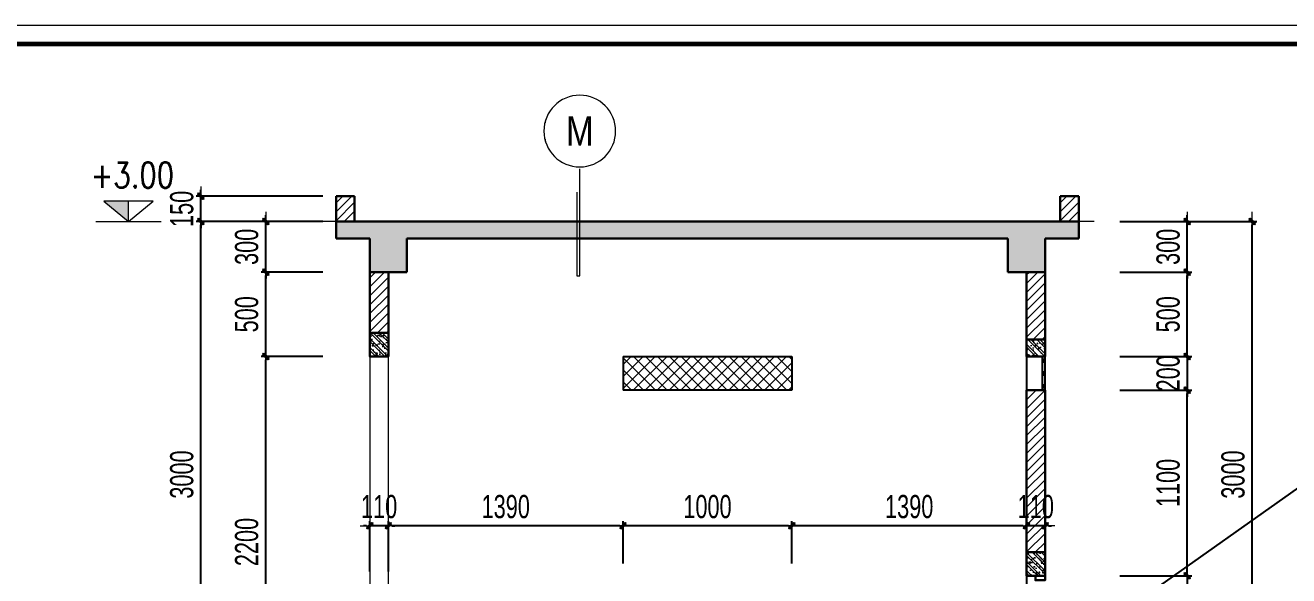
# Model space of a CAD drawing. Header units: millimetres. Extents: x 142758 to 365363, y -504867 to -415100.
# Drawn here: x 232822 to 240307, y -465746 to -462482 of the extents above; entities that cross this region are included whole.
import ezdxf
from ezdxf.enums import TextEntityAlignment as Align

# ---------------------------------------------------------------- set-up
doc = ezdxf.new("R2010")
doc.units = ezdxf.units.MM
doc.header["$LTSCALE"] = 20
doc.header["$MEASUREMENT"] = 0
doc.header["$PDMODE"] = 32
doc.linetypes.add('ACAD_ISO07W100', pattern=[3, 0, -3])
doc.linetypes.add('DASHDOT', pattern=[1, 0.5, -0.25, 0, -0.25])
doc.layers.get('Defpoints').update_dxf_attribs({"color": 1})
for name, color, linetype, lineweight in [('A-WIPEOUT', 254, 'ACAD_ISO07W100', 0), ('EG Hatch', 252, 'Continuous', 9), ('ISO', 153, 'Continuous', 13), ('LC Dim', 8, 'Continuous', 18), ('LC Hatch', 252, 'Continuous', 9), ('LC ISO', 153, 'Continuous', 13), ('LC Net dam 1', 30, 'Continuous', 30), ('LC Net manh', 16, 'Continuous', 5), ('LC Net thay', 7, 'Continuous', 25), ('LC Net truc', 8, 'DASHDOT', 13), ('LC Text1', 3, 'Continuous', 20), ('LC Text2', 7, 'Continuous', 25)]:
    doc.layers.add(name, color=color, linetype=linetype, lineweight=lineweight)
doc.layers.add('KCS_Plotter', color=11, linetype='Continuous', plot=False)
doc.layers.add('Khungten_LCDI', color=7, linetype='Continuous')
doc.styles.add('General text 2', font='arial_0.ttf')
doc.styles.add('HOATBIF', font='hoatbif.shx', dxfattribs={"width": 0.7})
doc.styles.add('Khungten', font='VHAVAN.TTF', dxfattribs={"width": 0.9, "height": 5000})
doc.styles.add('T1', font='Vnsimli.shx', dxfattribs={"width": 0.8})
doc.styles.add('Title', font='VHBLACK.TTF', dxfattribs={"width": 0.8})
doc.dimstyles.new('1-100(1-50)', dxfattribs={"dimscale": 50, "dimtxt": 2.5, "dimasz": 0.35, "dimexe": 0.5, "dimexo": 0, "dimgap": 0.8, "dimtad": 1, "dimdec": 0, "dimzin": 0, "dimdsep": 46, "dimtxsty": 'HOATBIF', "dimblk1": 'DOT', "dimblk2": 'DOT', "dimsah": 1, "dimcen": -1, "dimdle": 1, "dimclrd": 256, "dimclre": 256, "dimclrt": 4, "dimadec": 3, "dimazin": 2, "dimtfac": 0.333333, "dimtdec": 0, "dimtix": 1, "dimtmove": 2, "dimatfit": 3, "dimldrblk": 'DOT', "dimfxl": 1, "dimtvp": 0.833333, "dimtolj": 1, "dimtzin": 0, "dimarcsym": 0})

# ---------------------------------------------------------------- blocks, each defined once
blk = doc.blocks.new('Nha o can bo nhan vien Trung doan')
at = {"layer": 'Defpoints', "lineweight": 0}
blk.add_lwpolyline([(-1200, -14850), (-1200, 14850), (40800, 14850), (40800, -14850)], close=True, dxfattribs=at)
at = {"layer": 'Khungten_LCDI', "color": 5, "lineweight": 60}
blk.add_lwpolyline([(0, -14650), (0, 14650), (40600, 14650), (40600, -14650)], close=True, dxfattribs=at)
at = {"color": 7, "style": 'Khungten', "width": 0.8}
for tag, p in [('REVISION', (39499, -10746)), ('NGAYHT', (39546, -11609))]:
    blk.add_attdef(tag, text='', height=200, dxfattribs=at).set_placement(p, align=Align.CENTER)
at = {"layer": 'LC Text1', "style": 'Title', "width": 1.485915}
for tag, p, p2 in [('TENBANVE1', (36913, -8886), (40339, -8886)), ('TENBANVE2', (36913, -9562), (40339, -9562))]:
    blk.add_attdef(tag, text='', height=250, dxfattribs=at).set_placement(p, p2, align=Align.FIT)
at = {"layer": 'LC Text1', "style": 'Title', "width": 0.7}
blk.add_attdef('SOBANVE', text='', height=250, dxfattribs=at).set_placement((39562, -13896), align=Align.CENTER)
blk = doc.blocks.new('*U14')
at = {"layer": 'A-WIPEOUT'}
blk.add_lwpolyline([(0, 4.25), (-2.5, 3.44), (-4.04, 1.31), (-4.04, -1.31), (-2.5, -3.44), (0, -4.25), (2.5, -3.44), (4.04, -1.31), (4.04, 1.31), (2.5, 3.44)], close=True, dxfattribs=at)
at = {"layer": 'LC Text1', "style": 'General text 2', "width": 0.8, "flags": 8}
blk.add_attdef('SYMBOL', text='', height=3.5, dxfattribs=at).set_placement((0, 0), align=Align.MIDDLE_CENTER)
blk.add_wipeout([(0, 4.25), (-2.5, 3.44), (-4.04, 1.31), (-4.04, -1.31), (-2.5, -3.44), (0, -4.25), (2.5, -3.44), (4.04, -1.31), (4.04, 1.31), (2.5, 3.44)]).dxf.layer = 'A-WIPEOUT'
at = {"layer": 'LC ISO'}
blk.add_circle((0, 0), 4.25, dxfattribs=at)
blk = doc.blocks.new('DOT')
at = {"layer": 'LC Dim'}
blk.add_line((-3, 0), (3, 0), dxfattribs=at)
at = {"layer": 'LC Dim', "color": 4}
blk.add_line((-1, -1), (1, 1), dxfattribs=at)
blk.add_lwpolyline([(0.5, 1), (-1, -0.5), (-0.5, -1), (1, 0.5)], close=True, dxfattribs=at)
blk = doc.blocks.new('*D173')
at = {"layer": 'Defpoints', "color": 0, "transparency": 16777216}
for p in [(239305.5, -463645.5), (240089.9, -463645.5), (239330.5, -466645.5)]:
    blk.add_point(p, dxfattribs=at)
at = {"layer": 'LC Dim', "lineweight": -2, "transparency": 16777216}
for p, q in [((239305.5, -463645.5), (240117.4, -463645.5)), ((240089.9, -466626.3), (240089.9, -463664.8)), ((239330.5, -466645.5), (240117.4, -466645.5))]:
    blk.add_line(p, q, dxfattribs=at)
at = {"layer": 'LC Dim', "lineweight": -2, "transparency": 16777216, "xscale": 19.25, "yscale": 19.25, "zscale": 19.25}
for p, rotation in [((240089.9, -463645.5), 90), ((240089.9, -466645.5), 270)]:
    blk.add_blockref('DOT', p, dxfattribs=dict(at, rotation=rotation))
at = {"layer": 'LC Dim', "color": 4, "transparency": 16777216, "insert": (239977.1, -465145.5), "char_height": 137.5, "attachment_point": 5, "rotation": 90, "style": 'HOATBIF'}
blk.add_mtext('\\A1;3000', dxfattribs=at)
blk = doc.blocks.new('_Dot')
at = {"color": 0, "linetype": 'ByBlock', "lineweight": -2}
blk.add_line((-0.5, 0), (-1, 0), dxfattribs=at)
at = {"color": 0, "linetype": 'ByBlock', "const_width": 0.5}
blk.add_lwpolyline([(-0.25, 0, 1), (0.25, 0, 1)], format="xyb", close=True, dxfattribs=at)
blk = doc.blocks.new('*D175')
at = {"layer": 'Defpoints', "color": 0, "transparency": 16777216}
for p in [(239305.5, -464645.5), (239705.4, -464645.5), (239305.5, -465745.5)]:
    blk.add_point(p, dxfattribs=at)
at = {"layer": 'LC Dim', "lineweight": -2, "transparency": 16777216}
for p, q in [((239305.5, -464645.5), (239732.9, -464645.5)), ((239705.4, -465726.3), (239705.4, -464664.8)), ((239305.5, -465745.5), (239732.9, -465745.5))]:
    blk.add_line(p, q, dxfattribs=at)
at = {"layer": 'LC Dim', "lineweight": -2, "transparency": 16777216, "xscale": 19.25, "yscale": 19.25, "zscale": 19.25}
for p, rotation in [((239705.4, -464645.5), 90), ((239705.4, -465745.5), 270)]:
    blk.add_blockref('DOT', p, dxfattribs=dict(at, rotation=rotation))
at = {"layer": 'LC Dim', "color": 4, "transparency": 16777216, "insert": (239592.7, -465195.5), "char_height": 137.5, "attachment_point": 5, "rotation": 90, "style": 'HOATBIF'}
blk.add_mtext('\\A1;1100', dxfattribs=at)
blk = doc.blocks.new('*D176')
at = {"layer": 'Defpoints', "color": 0, "transparency": 16777216}
for p in [(239305.5, -463645.5), (239705.4, -463645.5), (239305.5, -463945.5)]:
    blk.add_point(p, dxfattribs=at)
at = {"layer": 'LC Dim', "lineweight": -2, "transparency": 16777216}
for p, q in [((239305.5, -463645.5), (239732.9, -463645.5)), ((239705.4, -463626.3), (239705.4, -463607)), ((239705.4, -463945.5), (239705.4, -463645.5)), ((239305.5, -463945.5), (239732.9, -463945.5)), ((239705.4, -463964.8), (239705.4, -463984))]:
    blk.add_line(p, q, dxfattribs=at)
at = {"layer": 'LC Dim', "lineweight": -2, "transparency": 16777216, "xscale": 19.25, "yscale": 19.25, "zscale": 19.25}
for p, rotation in [((239705.4, -463645.5), 270), ((239705.4, -463945.5), 90)]:
    blk.add_blockref('DOT', p, dxfattribs=dict(at, rotation=rotation))
at = {"layer": 'LC Dim', "color": 4, "transparency": 16777216, "insert": (239592.7, -463795.5), "char_height": 137.5, "attachment_point": 5, "rotation": 90, "style": 'HOATBIF'}
blk.add_mtext('\\A1;300', dxfattribs=at)
blk = doc.blocks.new('*D177')
at = {"layer": 'Defpoints', "color": 0, "transparency": 16777216}
for p in [(239305.5, -463945.5), (239705.4, -463945.5), (239305.5, -464445.2)]:
    blk.add_point(p, dxfattribs=at)
at = {"layer": 'LC Dim', "lineweight": -2, "transparency": 16777216}
for p, q in [((239305.5, -463945.5), (239732.9, -463945.5)), ((239705.4, -464425.9), (239705.4, -463964.8)), ((239305.5, -464445.2), (239732.9, -464445.2))]:
    blk.add_line(p, q, dxfattribs=at)
at = {"layer": 'LC Dim', "lineweight": -2, "transparency": 16777216, "xscale": 19.25, "yscale": 19.25, "zscale": 19.25}
for p, rotation in [((239705.4, -463945.5), 90), ((239705.4, -464445.2), 270)]:
    blk.add_blockref('DOT', p, dxfattribs=dict(at, rotation=rotation))
at = {"layer": 'LC Dim', "color": 4, "transparency": 16777216, "insert": (239592.7, -464195.3), "char_height": 137.5, "attachment_point": 5, "rotation": 90, "style": 'HOATBIF'}
blk.add_mtext('\\A1;500', dxfattribs=at)
blk = doc.blocks.new('*D178')
at = {"layer": 'Defpoints', "color": 0, "transparency": 16777216}
for p in [(237363.4, -465448.9), (237363.4, -465673.5), (238753.4, -465673.5)]:
    blk.add_point(p, dxfattribs=at)
at = {"layer": 'LC Dim', "lineweight": -2, "transparency": 16777216}
for p, q in [((237363.4, -465673.5), (237363.4, -465421.4)), ((238734.2, -465448.9), (237382.7, -465448.9)), ((238753.4, -465673.5), (238753.4, -465421.4))]:
    blk.add_line(p, q, dxfattribs=at)
at = {"layer": 'LC Dim', "lineweight": -2, "transparency": 16777216, "xscale": 19.25, "yscale": 19.25, "zscale": 19.25, "rotation": 180}
blk.add_blockref('DOT', (237363.4, -465448.9), dxfattribs=at)
at = {"layer": 'LC Dim', "lineweight": -2, "transparency": 16777216, "xscale": 19.25, "yscale": 19.25, "zscale": 19.25}
blk.add_blockref('DOT', (238753.4, -465448.9), dxfattribs=at)
at = {"layer": 'LC Dim', "color": 4, "transparency": 16777216, "insert": (238058.4, -465336.2), "char_height": 137.5, "attachment_point": 5, "style": 'HOATBIF'}
blk.add_mtext('\\A1;1390', dxfattribs=at)
blk = doc.blocks.new('*D179')
at = {"layer": 'Defpoints', "color": 0, "transparency": 16777216}
for p in [(236363.4, -465448.9), (236363.4, -465673.5), (237363.4, -465673.5)]:
    blk.add_point(p, dxfattribs=at)
at = {"layer": 'LC Dim', "lineweight": -2, "transparency": 16777216}
for p, q in [((236363.4, -465673.5), (236363.4, -465421.4)), ((237344.2, -465448.9), (236382.7, -465448.9)), ((237363.4, -465673.5), (237363.4, -465421.4))]:
    blk.add_line(p, q, dxfattribs=at)
at = {"layer": 'LC Dim', "lineweight": -2, "transparency": 16777216, "xscale": 19.25, "yscale": 19.25, "zscale": 19.25, "rotation": 180}
blk.add_blockref('DOT', (236363.4, -465448.9), dxfattribs=at)
at = {"layer": 'LC Dim', "lineweight": -2, "transparency": 16777216, "xscale": 19.25, "yscale": 19.25, "zscale": 19.25}
blk.add_blockref('DOT', (237363.4, -465448.9), dxfattribs=at)
at = {"layer": 'LC Dim', "color": 4, "transparency": 16777216, "insert": (236863.4, -465336.2), "char_height": 137.5, "attachment_point": 5, "style": 'HOATBIF'}
blk.add_mtext('\\A1;1000', dxfattribs=at)
blk = doc.blocks.new('*D180')
at = {"layer": 'Defpoints', "color": 0, "transparency": 16777216}
for p in [(234973.4, -465448.9), (234973.4, -465673.5), (236363.4, -465673.5)]:
    blk.add_point(p, dxfattribs=at)
at = {"layer": 'LC Dim', "lineweight": -2, "transparency": 16777216}
for p, q in [((234973.4, -465673.5), (234973.4, -465421.4)), ((236344.2, -465448.9), (234992.7, -465448.9)), ((236363.4, -465673.5), (236363.4, -465421.4))]:
    blk.add_line(p, q, dxfattribs=at)
at = {"layer": 'LC Dim', "lineweight": -2, "transparency": 16777216, "xscale": 19.25, "yscale": 19.25, "zscale": 19.25, "rotation": 180}
blk.add_blockref('DOT', (234973.4, -465448.9), dxfattribs=at)
at = {"layer": 'LC Dim', "lineweight": -2, "transparency": 16777216, "xscale": 19.25, "yscale": 19.25, "zscale": 19.25}
blk.add_blockref('DOT', (236363.4, -465448.9), dxfattribs=at)
at = {"layer": 'LC Dim', "color": 4, "transparency": 16777216, "insert": (235668.4, -465336.2), "char_height": 137.5, "attachment_point": 5, "style": 'HOATBIF'}
blk.add_mtext('\\A1;1390', dxfattribs=at)
blk = doc.blocks.new('*D185')
at = {"layer": 'Defpoints', "color": 0, "transparency": 16777216}
for p in [(233862.4, -463645.5), (234585.5, -463645.5), (234585.5, -466645.5)]:
    blk.add_point(p, dxfattribs=at)
at = {"layer": 'LC Dim', "lineweight": -2, "transparency": 16777216}
for p, q in [((234585.5, -463645.5), (233834.9, -463645.5)), ((233862.4, -466626.3), (233862.4, -463664.8)), ((234585.5, -466645.5), (233834.9, -466645.5))]:
    blk.add_line(p, q, dxfattribs=at)
at = {"layer": 'LC Dim', "lineweight": -2, "transparency": 16777216, "xscale": 19.25, "yscale": 19.25, "zscale": 19.25}
for p, rotation in [((233862.4, -463645.5), 90), ((233862.4, -466645.5), 270)]:
    blk.add_blockref('DOT', p, dxfattribs=dict(at, rotation=rotation))
at = {"layer": 'LC Dim', "color": 4, "transparency": 16777216, "insert": (233749.7, -465145.5), "char_height": 137.5, "attachment_point": 5, "rotation": 90, "style": 'HOATBIF'}
blk.add_mtext('\\A1;3000', dxfattribs=at)
blk = doc.blocks.new('*D186')
at = {"layer": 'Defpoints', "color": 0, "transparency": 16777216}
for p in [(234246.9, -464445.5), (234585.5, -464445.5), (234585.5, -466645.5)]:
    blk.add_point(p, dxfattribs=at)
at = {"layer": 'LC Dim', "lineweight": -2, "transparency": 16777216}
for p, q in [((234585.5, -464445.5), (234219.4, -464445.5)), ((234246.9, -466626.3), (234246.9, -464464.8)), ((234585.5, -466645.5), (234219.4, -466645.5))]:
    blk.add_line(p, q, dxfattribs=at)
at = {"layer": 'LC Dim', "lineweight": -2, "transparency": 16777216, "xscale": 19.25, "yscale": 19.25, "zscale": 19.25}
for p, rotation in [((234246.9, -464445.5), 90), ((234246.9, -466645.5), 270)]:
    blk.add_blockref('DOT', p, dxfattribs=dict(at, rotation=rotation))
at = {"layer": 'LC Dim', "color": 4, "transparency": 16777216, "insert": (234134.1, -465545.5), "char_height": 137.5, "attachment_point": 5, "rotation": 90, "style": 'HOATBIF'}
blk.add_mtext('\\A1;2200', dxfattribs=at)
blk = doc.blocks.new('*D187')
at = {"layer": 'Defpoints', "color": 0, "transparency": 16777216}
for p in [(234246.9, -463945.5), (234585.5, -463945.5), (234585.5, -464445.5)]:
    blk.add_point(p, dxfattribs=at)
at = {"layer": 'LC Dim', "lineweight": -2, "transparency": 16777216}
for p, q in [((234585.5, -463945.5), (234219.4, -463945.5)), ((234246.9, -464426.3), (234246.9, -463964.8)), ((234585.5, -464445.5), (234219.4, -464445.5))]:
    blk.add_line(p, q, dxfattribs=at)
at = {"layer": 'LC Dim', "lineweight": -2, "transparency": 16777216, "xscale": 19.25, "yscale": 19.25, "zscale": 19.25}
for p, rotation in [((234246.9, -463945.5), 90), ((234246.9, -464445.5), 270)]:
    blk.add_blockref('DOT', p, dxfattribs=dict(at, rotation=rotation))
at = {"layer": 'LC Dim', "color": 4, "transparency": 16777216, "insert": (234134.1, -464195.5), "char_height": 137.5, "attachment_point": 5, "rotation": 90, "style": 'HOATBIF'}
blk.add_mtext('\\A1;500', dxfattribs=at)
blk = doc.blocks.new('*D189')
at = {"layer": 'Defpoints', "color": 0, "transparency": 16777216}
for p in [(234246.9, -463645.5), (234585.5, -463645.5), (234585.5, -463945.5)]:
    blk.add_point(p, dxfattribs=at)
at = {"layer": 'LC Dim', "lineweight": -2, "transparency": 16777216}
for p, q in [((234585.5, -463645.5), (234219.4, -463645.5)), ((234246.9, -463626.3), (234246.9, -463607)), ((234246.9, -463945.5), (234246.9, -463645.5)), ((234585.5, -463945.5), (234219.4, -463945.5)), ((234246.9, -463964.8), (234246.9, -463984))]:
    blk.add_line(p, q, dxfattribs=at)
at = {"layer": 'LC Dim', "lineweight": -2, "transparency": 16777216, "xscale": 19.25, "yscale": 19.25, "zscale": 19.25}
for p, rotation in [((234246.9, -463645.5), 270), ((234246.9, -463945.5), 90)]:
    blk.add_blockref('DOT', p, dxfattribs=dict(at, rotation=rotation))
at = {"layer": 'LC Dim', "color": 4, "transparency": 16777216, "insert": (234134.1, -463795.5), "char_height": 137.5, "attachment_point": 5, "rotation": 90, "style": 'HOATBIF'}
blk.add_mtext('\\A1;300', dxfattribs=at)
blk = doc.blocks.new('Caodo1')
at = {"layer": 'LC Text1'}
blk.add_hatch(color=256, dxfattribs=at).paths.add_polyline_path([(0, 200), (0, 0), (243, 200)])
for p, q in [((0, 0), (0, 200)), ((324, 0), (-324, 0))]:
    blk.add_line(p, q, dxfattribs=at)
blk.add_lwpolyline([(-243, 200), (243, 200), (0, 0), (0, 0)], close=True, dxfattribs=at)
at = {"layer": 'LC Text1', "style": 'T1', "width": 0.8}
blk.add_attdef('%%P0,00', text='', height=250, dxfattribs=at).set_placement((-39, 460), align=Align.MIDDLE_CENTER)
blk = doc.blocks.new('*D181')
at = {"layer": 'Defpoints', "color": 0, "transparency": 16777216}
for p in [(234863.4, -465448.9), (234863.4, -465720), (234973.4, -465720)]:
    blk.add_point(p, dxfattribs=at)
at = {"layer": 'LC Dim', "lineweight": -2, "transparency": 16777216}
for p, q in [((234844.2, -465448.9), (234824.9, -465448.9)), ((234863.4, -465720), (234863.4, -465421.4)), ((234973.4, -465448.9), (234863.4, -465448.9)), ((234973.4, -465720), (234973.4, -465421.4)), ((234992.7, -465448.9), (235011.9, -465448.9))]:
    blk.add_line(p, q, dxfattribs=at)
at = {"layer": 'LC Dim', "lineweight": -2, "transparency": 16777216, "xscale": 19.25, "yscale": 19.25, "zscale": 19.25}
blk.add_blockref('DOT', (234863.4, -465448.9), dxfattribs=at)
at = {"layer": 'LC Dim', "lineweight": -2, "transparency": 16777216, "xscale": 19.25, "yscale": 19.25, "zscale": 19.25, "rotation": 180}
blk.add_blockref('DOT', (234973.4, -465448.9), dxfattribs=at)
at = {"layer": 'LC Dim', "color": 4, "transparency": 16777216, "insert": (234918.4, -465336.2), "char_height": 137.5, "attachment_point": 5, "style": 'HOATBIF'}
blk.add_mtext('\\A1;110', dxfattribs=at)
blk = doc.blocks.new('*D182')
at = {"layer": 'Defpoints', "color": 0, "transparency": 16777216}
for p in [(238753.4, -465448.9), (238753.4, -465720), (238863.4, -465720)]:
    blk.add_point(p, dxfattribs=at)
at = {"layer": 'LC Dim', "lineweight": -2, "transparency": 16777216}
for p, q in [((238734.2, -465448.9), (238714.9, -465448.9)), ((238753.4, -465720), (238753.4, -465421.4)), ((238863.4, -465448.9), (238753.4, -465448.9)), ((238863.4, -465720), (238863.4, -465421.4)), ((238882.7, -465448.9), (238901.9, -465448.9))]:
    blk.add_line(p, q, dxfattribs=at)
at = {"layer": 'LC Dim', "lineweight": -2, "transparency": 16777216, "xscale": 19.25, "yscale": 19.25, "zscale": 19.25}
blk.add_blockref('DOT', (238753.4, -465448.9), dxfattribs=at)
at = {"layer": 'LC Dim', "lineweight": -2, "transparency": 16777216, "xscale": 19.25, "yscale": 19.25, "zscale": 19.25, "rotation": 180}
blk.add_blockref('DOT', (238863.4, -465448.9), dxfattribs=at)
at = {"layer": 'LC Dim', "color": 4, "transparency": 16777216, "insert": (238808.4, -465336.2), "char_height": 137.5, "attachment_point": 5, "style": 'HOATBIF'}
blk.add_mtext('\\A1;110', dxfattribs=at)
blk = doc.blocks.new('*D183')
at = {"layer": 'Defpoints', "color": 0, "transparency": 16777216}
for p in [(239305.5, -464445.2), (239305.5, -464645.5), (239705.4, -464645.5)]:
    blk.add_point(p, dxfattribs=at)
at = {"layer": 'LC Dim', "lineweight": -2, "transparency": 16777216}
for p, q in [((239705.4, -464425.9), (239705.4, -464406.7)), ((239305.5, -464445.2), (239732.9, -464445.2)), ((239705.4, -464445.2), (239705.4, -464645.5)), ((239305.5, -464645.5), (239732.9, -464645.5)), ((239705.4, -464664.8), (239705.4, -464684))]:
    blk.add_line(p, q, dxfattribs=at)
at = {"layer": 'LC Dim', "lineweight": -2, "transparency": 16777216, "xscale": 19.25, "yscale": 19.25, "zscale": 19.25}
for p, rotation in [((239705.4, -464445.2), 270), ((239705.4, -464645.5), 90)]:
    blk.add_blockref('DOT', p, dxfattribs=dict(at, rotation=rotation))
at = {"layer": 'LC Dim', "color": 4, "transparency": 16777216, "insert": (239592.7, -464545.3), "char_height": 137.5, "attachment_point": 5, "rotation": 90, "style": 'HOATBIF'}
blk.add_mtext('\\A1;200', dxfattribs=at)
blk = doc.blocks.new('*D184')
at = {"layer": 'Defpoints', "color": 0, "transparency": 16777216}
for p in [(239305.5, -465745.5), (239305.5, -466345.5), (239705.4, -466345.5)]:
    blk.add_point(p, dxfattribs=at)
at = {"layer": 'LC Dim', "lineweight": -2, "transparency": 16777216}
for p, q in [((239305.5, -465745.5), (239732.9, -465745.5)), ((239705.4, -465764.8), (239705.4, -466326.3)), ((239305.5, -466345.5), (239732.9, -466345.5))]:
    blk.add_line(p, q, dxfattribs=at)
at = {"layer": 'LC Dim', "lineweight": -2, "transparency": 16777216, "xscale": 19.25, "yscale": 19.25, "zscale": 19.25}
for p, rotation in [((239705.4, -465745.5), 90), ((239705.4, -466345.5), 270)]:
    blk.add_blockref('DOT', p, dxfattribs=dict(at, rotation=rotation))
at = {"layer": 'LC Dim', "color": 4, "transparency": 16777216, "insert": (239592.7, -466045.5), "char_height": 137.5, "attachment_point": 5, "rotation": 90, "style": 'HOATBIF'}
blk.add_mtext('\\A1;600', dxfattribs=at)
blk = doc.blocks.new('*D192')
at = {"layer": 'Defpoints', "color": 0, "ltscale": 2, "transparency": 16777216}
for p in [(233862.4, -463495.5), (234585.5, -463495.5), (234585.5, -463645.5)]:
    blk.add_point(p, dxfattribs=at)
at = {"layer": 'LC Dim', "lineweight": -2, "ltscale": 2, "transparency": 16777216}
for p, q in [((234585.5, -463495.5), (233834.9, -463495.5)), ((233862.4, -463476.3), (233862.4, -463457)), ((233862.4, -463645.5), (233862.4, -463495.5)), ((234585.5, -463645.5), (233834.9, -463645.5)), ((233862.4, -463664.8), (233862.4, -463684))]:
    blk.add_line(p, q, dxfattribs=at)
at = {"layer": 'LC Dim', "lineweight": -2, "ltscale": 2, "transparency": 16777216, "xscale": 19.25, "yscale": 19.25, "zscale": 19.25}
for p, rotation in [((233862.4, -463495.5), 270), ((233862.4, -463645.5), 90)]:
    blk.add_blockref('DOT', p, dxfattribs=dict(at, rotation=rotation))
at = {"layer": 'LC Dim', "color": 4, "ltscale": 2, "transparency": 16777216, "insert": (233749.7, -463570.5), "char_height": 137.5, "attachment_point": 5, "rotation": 90, "style": 'HOATBIF'}
blk.add_mtext('\\A1;150', dxfattribs=at)

msp = doc.modelspace()

# ---------------------------------------------------------------- hatches: boundary and pattern name
at = {"layer": 'EG Hatch'}
h = msp.add_hatch(dxfattribs=at)
h.set_pattern_fill('ANSI37', color=256, scale=400, style=0)
h.set_pattern_definition([(45, (373809.435, -444427.083), (-35.355339, 35.355339), []), (135, (373809.435, -444427.083), (-35.355339, -35.355339), [])])
h.paths.add_polyline_path([(236363.4, -464445.2), (236363.4, -464645.2), (237363.4, -464645.2), (237363.4, -464445.2)])
at = {"layer": 'LC Hatch'}
h = msp.add_hatch(dxfattribs=at)
h.set_pattern_fill('ANSI31', color=256, scale=300)
h.set_pattern_definition([(45, (576245.513, -74435.574), (-26.5165043, 26.5165043), [])])
h.paths.add_polyline_path([(234773.4, -463495.5), (234663.4, -463495.5), (234663.4, -463645.5), (234773.4, -463645.5)])
h = msp.add_hatch(dxfattribs=at)
h.set_pattern_fill('ANSI31', color=256, scale=300)
h.set_pattern_definition([(45, (580535.513, -74435.574), (-26.5165043, 26.5165043), [])])
h.paths.add_polyline_path([(239063.4, -463495.5), (238953.4, -463495.5), (238953.4, -463645.5), (239063.4, -463645.5)])
at = {"layer": 'LC Hatch', "ltscale": 2}
h = msp.add_hatch(dxfattribs=at)
h.set_pattern_fill('BTCT', color=256, scale=10, angle=90)
h.set_pattern_definition([(140, (580535.513, -74435.574), (6.2752135, 71.726018), [7.5, -82.5]), (85, (580535.51, -74435.574), (-75.219213, -13.875133), [6, -66]), (190.4514, (580536.036, -74429.6), (-68.943954, 57.850938), [6.374019, -70.114211]), (136.1842, (580515.51, -74435.574), (16.551901, 106.724105), [11.25, -123.75]), (186.6356, (580516.89, -74426.68), (-97.411787, 93.46627), [9.561029, -105.1713]), (81.1842, (580515.51, -74435.57), (-97.41186, 93.466195), [9, -99]), (111, (580520.513, -74425.574), (40.261889, 59.690705), [7.5, -82.5]), (56, (580520.51, -74425.574), (-72.515005, 24.331533), [6, -66]), (161.4514, (580523.87, -74420.6), (-32.25305, 84.022263), [6.374019, -70.114211]), (127.5, (580535.513, -74435.574), (-33.2893854, 1.2159855), [0, -65.2, 0, -67, 0, -66.25]), (97.5, (580535.513, -74435.574), (-39.4411712, 26.3069537), [0, -38.2, 0, -63.7, 0, -25.25]), (57.5, (580535.513, -74457.874), (2.2554872, 53.3822436), [0, -25, 0, -78, 0, -103.5]), (47.5, (580535.513, -74467.874), (-10.0104982, 58.318617), [0, -32.5, 0, -51.8, 0, -73.5]), (135, (580535.513, -74435.574), (-26.5165043, -26.5165043), []), (135, (580535.513, -74417.897), (-26.5165043, -26.5165043), [])])
h.paths.add_polyline_path([(239063.4, -463645.5), (234663.4, -463645.5), (234663.4, -463745.5), (234863.4, -463745.5), (234863.4, -463945.5), (235083.4, -463945.5), (235083.4, -463745.5), (238643.4, -463745.5), (238643.4, -463945.5), (238863.4, -463945.5), (238863.4, -463745.5), (239063.4, -463745.5)])
at = {"layer": 'LC Hatch'}
h = msp.add_hatch(dxfattribs=at)
h.set_pattern_fill('ANSI31', color=256, scale=300)
h.set_pattern_definition([(45, (364591.25, -524162.664), (-26.516504, 26.516504), [])])
h.paths.add_polyline_path([(234973.4, -464305.5), (234863.4, -464305.5), (234863.4, -463945.5), (234973.4, -463945.5)])
h = msp.add_hatch(dxfattribs=at)
h.set_pattern_fill('ANSI31', color=256, scale=300)
h.set_pattern_definition([(45, (360701.25, -523862.664), (-26.516504, 26.516504), [])])
h.paths.add_polyline_path([(238863.4, -465605.5), (238753.4, -465605.5), (238753.4, -464645.5), (238863.4, -464645.5)])
h.paths.add_polyline_path([(238753.4, -463945.5), (238863.4, -463945.5), (238863.4, -464345.5), (238753.4, -464345.5)])
h = msp.add_hatch(dxfattribs=at)
h.set_pattern_fill('BTCT', color=256, scale=10, angle=90)
h.set_pattern_definition([(140, (375889.07, -496452.877), (6.275213, 71.726018), [7.5, -82.5]), (85, (375889.07, -496452.88), (-75.219213, -13.875133), [6, -66]), (190.4514, (375889.59, -496446.9), (-68.943954, 57.850938), [6.37402, -70.11421]), (136.1842, (375869.07, -496452.88), (16.5519, 106.724105), [11.25, -123.75]), (186.6356, (375870.45, -496443.98), (-97.41179, 93.46627), [9.56103, -105.1713]), (81.1842, (375869.07, -496452.88), (-97.41186, 93.466195), [9, -99]), (111, (375874.07, -496442.877), (40.26189, 59.690705), [7.5, -82.5]), (56, (375874.07, -496442.88), (-72.515005, 24.331533), [6, -66]), (161.4514, (375877.425, -496437.9), (-32.25305, 84.022263), [6.37402, -70.11421]), (127.5, (375889.07, -496452.877), (-33.2893854, 1.2159855), [0, -65.2, 0, -67, 0, -66.25]), (97.5, (375889.07, -496452.877), (-39.441171, 26.306954), [0, -38.2, 0, -63.7, 0, -25.25]), (57.5, (375889.07, -496475.177), (2.255487, 53.3822436), [0, -25, 0, -78, 0, -103.5]), (47.5, (375889.07, -496485.177), (-10.010498, 58.318617), [0, -32.5, 0, -51.8, 0, -73.5]), (135, (375889.07, -496452.877), (-26.516504, -26.516504), []), (135, (375889.07, -496435.2), (-26.516504, -26.516504), [])])
h.paths.add_polyline_path([(234973.4, -464305.5), (234863.4, -464305.5), (234863.4, -464445.5), (234973.4, -464445.5)])
h = msp.add_hatch(dxfattribs=at)
h.set_pattern_fill('BTCT', color=256, scale=10, angle=90)
h.set_pattern_definition([(140, (372109.07, -496452.877), (6.275213, 71.726018), [7.5, -82.5]), (85, (372109.07, -496452.88), (-75.219213, -13.875133), [6, -66]), (190.4514, (372109.59, -496446.9), (-68.943954, 57.850938), [6.37402, -70.11421]), (136.1842, (372089.07, -496452.88), (16.5519, 106.724105), [11.25, -123.75]), (186.6356, (372090.45, -496443.98), (-97.41179, 93.46627), [9.56103, -105.1713]), (81.1842, (372089.07, -496452.88), (-97.41186, 93.466195), [9, -99]), (111, (372094.07, -496442.877), (40.26189, 59.690705), [7.5, -82.5]), (56, (372094.07, -496442.88), (-72.515005, 24.331533), [6, -66]), (161.4514, (372097.425, -496437.9), (-32.25305, 84.022263), [6.37402, -70.11421]), (127.5, (372109.07, -496452.877), (-33.2893854, 1.2159855), [0, -65.2, 0, -67, 0, -66.25]), (97.5, (372109.07, -496452.877), (-39.441171, 26.306954), [0, -38.2, 0, -63.7, 0, -25.25]), (57.5, (372109.07, -496475.177), (2.255487, 53.3822436), [0, -25, 0, -78, 0, -103.5]), (47.5, (372109.07, -496485.177), (-10.010498, 58.318617), [0, -32.5, 0, -51.8, 0, -73.5]), (135, (372109.07, -496452.877), (-26.516504, -26.516504), []), (135, (372109.07, -496435.2), (-26.516504, -26.516504), [])])
h.paths.add_polyline_path([(238753.4, -464345.5), (238863.4, -464345.5), (238863.4, -464445.5), (238753.4, -464445.5)])
h = msp.add_hatch(dxfattribs=at)
h.set_pattern_fill('BTCT', color=256, scale=10, angle=90)
h.set_pattern_definition([(140, (372109.07, -497952.877), (6.275213, 71.726018), [7.5, -82.5]), (85, (372109.07, -497952.88), (-75.219213, -13.875133), [6, -66]), (190.4514, (372109.59, -497946.9), (-68.943954, 57.850938), [6.37402, -70.11421]), (136.1842, (372089.07, -497952.88), (16.5519, 106.724105), [11.25, -123.75]), (186.6356, (372090.45, -497943.98), (-97.41179, 93.46627), [9.56103, -105.1713]), (81.1842, (372089.07, -497952.88), (-97.41186, 93.466195), [9, -99]), (111, (372094.07, -497942.877), (40.26189, 59.690705), [7.5, -82.5]), (56, (372094.07, -497942.88), (-72.515005, 24.331533), [6, -66]), (161.4514, (372097.425, -497937.9), (-32.25305, 84.022263), [6.37402, -70.11421]), (127.5, (372109.07, -497952.877), (-33.2893854, 1.2159855), [0, -65.2, 0, -67, 0, -66.25]), (97.5, (372109.07, -497952.877), (-39.441171, 26.306954), [0, -38.2, 0, -63.7, 0, -25.25]), (57.5, (372109.07, -497975.177), (2.255487, 53.3822436), [0, -25, 0, -78, 0, -103.5]), (47.5, (372109.07, -497985.177), (-10.010498, 58.318617), [0, -32.5, 0, -51.8, 0, -73.5]), (135, (372109.07, -497952.877), (-26.516504, -26.516504), []), (135, (372109.07, -497935.2), (-26.516504, -26.516504), [])])
h.paths.add_polyline_path([(238753.4, -465745.5), (238863.4, -465745.5), (238863.4, -465605.5), (238753.4, -465605.5)])

# ---------------------------------------------------------------- linework, layer by layer
at = {"layer": 'ISO', "elevation": 0}
msp.add_lwpolyline([(236088.8, -463470.9), (236088.8, -463966.6), (236106.9, -463966.6), (236106.9, -463333.1)], dxfattribs=at)
at = {"layer": 'LC ISO', "ltscale": 2}
msp.add_lwpolyline([(234973.4, -464445.5), (234863.4, -464445.5), (234863.4, -466545.5), (234973.4, -466545.5)], close=True, dxfattribs=at)
at = {"layer": 'LC Net dam 1'}
for p, q in [((234663.4, -463495.5), (234773.4, -463495.5)), ((234663.4, -463645.5), (234663.4, -463495.5)), ((234773.4, -463645.5), (234773.4, -463495.5)), ((238953.4, -463645.5), (238953.4, -463495.5)), ((239063.4, -463495.5), (238953.4, -463495.5)), ((239063.4, -463645.5), (239063.4, -463495.5)), ((234663.4, -463645.5), (234663.4, -463745.5)), ((239063.4, -463745.5), (239063.4, -463645.5)), ((234863.4, -463745.5), (234863.4, -464305.5)), ((235083.4, -463745.5), (235083.4, -463945.5)), ((238643.4, -463945.5), (238643.4, -463745.5)), ((238863.4, -464345.5), (238863.4, -463745.5)), ((234973.4, -463945.5), (234973.4, -464305.5)), ((238753.4, -464345.5), (238753.4, -463945.5)), ((234863.4, -464305.5), (234973.4, -464305.5)), ((234863.4, -464305.5), (234973.4, -464305.5)), ((234863.4, -464305.5), (234863.4, -464445.5)), ((234973.4, -464305.5), (234973.4, -464445.5)), ((238753.4, -464345.5), (238863.4, -464345.5)), ((238753.4, -464345.5), (238863.4, -464345.5)), ((238753.4, -464345.5), (238753.4, -464445.5)), ((238753.4, -464345.5), (238863.4, -464345.5)), ((238863.4, -464345.5), (238863.4, -464445.5)), ((234863.4, -464445.5), (234973.4, -464445.5)), ((238753.4, -464445.5), (238863.4, -464445.5)), ((238753.4, -465745.5), (238753.4, -464645.5)), ((238753.4, -464645.5), (238863.4, -464645.5)), ((238863.4, -465745.5), (238863.4, -464645.5)), ((238753.4, -465605.5), (238863.4, -465605.5)), ((238753.4, -465745.5), (238863.4, -465745.5))]:
    msp.add_line(p, q, dxfattribs=at)
at = {"layer": 'LC Net dam 1', "ltscale": 15}
for p, q in [((239063.4, -463645.5), (234663.4, -463645.5)), ((234863.4, -463745.5), (234663.4, -463745.5)), ((238643.4, -463745.5), (235083.4, -463745.5)), ((239063.4, -463745.5), (238863.4, -463745.5)), ((235083.4, -463945.5), (234863.4, -463945.5)), ((238863.4, -463945.5), (238643.4, -463945.5))]:
    msp.add_line(p, q, dxfattribs=at)
at = {"layer": 'LC Net dam 1'}
for points in [[(238862.4, -464477.5), (238848.4, -464477.5), (238848.4, -464463.5), (238862.4, -464463.5)], [(238862.4, -464553.5), (238848.4, -464553.5), (238848.4, -464539.5), (238862.4, -464539.5)], [(238862.4, -464629.5), (238848.4, -464629.5), (238848.4, -464615.5), (238862.4, -464615.5)], [(238863.4, -465745.5), (238863.4, -465772.2), (238806.4, -465772.2), (238806.4, -465745.5)]]:
    msp.add_lwpolyline(points, close=True, dxfattribs=at)
at = {"layer": 'LC Net thay'}
for p, q in [((236363.4, -464445.2), (237363.4, -464445.2)), ((236363.4, -464445.2), (236363.4, -464645.2)), ((237363.4, -464445.2), (237363.4, -464645.2)), ((238753.4, -464445.5), (238753.4, -464645.5)), ((238847.4, -464645.5), (238847.4, -464445.5)), ((238863.4, -464645.5), (238863.4, -464445.5)), ((237363.4, -464645.2), (236363.4, -464645.2)), ((238753.4, -465745.5), (238753.4, -466345.5))]:
    msp.add_line(p, q, dxfattribs=at)
at = {"layer": 'LC Net truc', "ltscale": 20}
msp.add_line((239153.7, -463645.5), (234573.1, -463645.5), dxfattribs=at)

# ---------------------------------------------------------------- block references
at = {"layer": 'LC Net thay', "xscale": 0.55, "yscale": 0.55, "zscale": 0.55}
msp.add_blockref('Nha o can bo nhan vien Trung doan', (221801.3, -470649.3), dxfattribs=at)
at = {"layer": 'LC Text1'}
ref = msp.add_blockref('Caodo1', (233433.8, -463645.5), dxfattribs=dict(at, xscale=-0.6, yscale=0.6, zscale=0.6))
ref.add_attrib('%%P0,00', '+3.00', dxfattribs={"layer": 'LC Text2', "color": 4, "height": 150, "style": 'T1', "width": 0.8}).set_placement((233457.2, -463369.8), align=Align.MIDDLE_CENTER)

# ---------------------------------------------------------------- dimensions: what is measured, and where the dimension line sits
at = {"layer": 'LC Dim', "ltscale": 2}
dim = msp.add_linear_dim(base=(233862.4, -463495.5), p1=(234585.5, -463645.5), p2=(234585.5, -463495.5), angle=90, dimstyle='1-100(1-50)', override={"dimscale": 55}, dxfattribs=at)
dim.commit()
dim.dimension.update_dxf_attribs({"geometry": '*D192', "text_midpoint": (233749.7, -463570.5)})
at = {"layer": 'LC Dim'}
for base, p1, p2, angle, override, picture, middle in [((233862.4, -463645.5), (234585.5, -466645.5), (234585.5, -463645.5), 90, {"dimscale": 55}, '*D185', (233749.7, -465145.5)), ((234246.9, -463645.5), (234585.5, -463945.5), (234585.5, -463645.5), 90, {"dimscale": 55}, '*D189', (234134.1, -463795.5)), ((240089.9, -463645.5), (239330.5, -466645.5), (239305.5, -463645.5), 90, {"dimscale": 55}, '*D173', (239977.1, -465145.5)), ((239705.4, -463645.5), (239305.5, -463945.5), (239305.5, -463645.5), 90, {"dimscale": 55}, '*D176', (239592.7, -463795.5)), ((234246.9, -463945.5), (234585.5, -464445.5), (234585.5, -463945.5), 90, {"dimscale": 55}, '*D187', (234134.1, -464195.5)), ((239705.4, -463945.5), (239305.5, -464445.2), (239305.5, -463945.5), 90, {"dimscale": 55}, '*D177', (239592.7, -464195.3)), ((234246.9, -464445.5), (234585.5, -466645.5), (234585.5, -464445.5), 90, {"dimscale": 55}, '*D186', (234134.1, -465545.5)), ((239705.4, -464645.5), (239305.5, -464445.2), (239305.5, -464645.5), 90, {"dimscale": 55}, '*D183', (239592.7, -464545.3)), ((239705.4, -464645.5), (239305.5, -465745.5), (239305.5, -464645.5), 90, {"dimscale": 55}, '*D175', (239592.7, -465195.5)), ((234973.4, -465448.9), (236363.4, -465673.5), (234973.4, -465673.5), 180, {"dimscale": 55, "dimfxl": 0.5, "dimarcsym": 1}, '*D180', (235668.4, -465336.2)), ((236363.4, -465448.9), (237363.4, -465673.5), (236363.4, -465673.5), 180, {"dimscale": 55, "dimfxl": 0.5, "dimarcsym": 1}, '*D179', (236863.4, -465336.2)), ((237363.4, -465448.9), (238753.4, -465673.5), (237363.4, -465673.5), 180, {"dimscale": 55, "dimfxl": 0.5, "dimarcsym": 1}, '*D178', (238058.4, -465336.2)), ((239705.4, -466345.5), (239305.5, -465745.5), (239305.5, -466345.5), 90, {"dimscale": 55}, '*D184', (239592.7, -466045.5))]:
    dim = msp.add_linear_dim(base=base, p1=p1, p2=p2, angle=angle, dimstyle='1-100(1-50)', override=override, dxfattribs=at)
    dim.commit()
    dim.dimension.update_dxf_attribs({"geometry": picture, "text_midpoint": middle})
for base, p1, p2, picture, middle in [((234863.4, -465448.9), (234973.4, -465720), (234863.4, -465720), '*D181', (234918.4, -465336.2)), ((238753.4, -465448.9), (238863.4, -465720), (238753.4, -465720), '*D182', (238808.4, -465336.2))]:
    dim = msp.add_linear_dim(base=base, p1=p1, p2=p2, dimstyle='1-100(1-50)', override={"dimscale": 55, "dimfxl": 0.5, "dimarcsym": 1}, dxfattribs=at)
    dim.commit()
    dim.dimension.update_dxf_attribs({"geometry": picture, "text_midpoint": middle})

# ---------------------------------------------------------------- next in the draw order: block references
at = {"layer": 'LC Net manh'}
ref = msp.add_blockref('*U14', (236106.9, -463108.9), dxfattribs=dict(at, xscale=-50, yscale=50, zscale=50))
ref.add_attrib('SYMBOL', 'M', dxfattribs={"layer": 'LC Text1', "height": 175, "style": 'General text 2', "width": 0.8}).set_placement((236107.2, -463108.9), align=Align.MIDDLE_CENTER)

# ---------------------------------------------------------------- next in the draw order: linework, layer by layer
at = {"layer": 'KCS_Plotter', "ltscale": 2}
msp.add_line((221141.3, -478816.8), (244241.3, -462481.8), dxfattribs=at)

doc.saveas('drawing.dxf')
